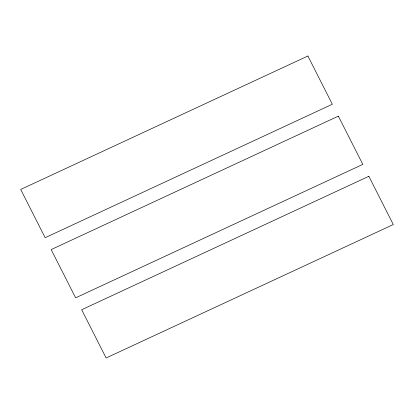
<?xml version="1.0" encoding="UTF-8"?>
<svg xmlns="http://www.w3.org/2000/svg" width="414" height="414" viewBox="0 0 414 414"><rect width="100%" height="100%" fill="white"/><g stroke="black" fill="none" stroke-linecap="round" stroke-linejoin="round"><path stroke-width="0.62" d="M307.887 56.009L20.7 189.452L45.152 237.703L332.339 104.261L307.887 56.009M338.357 116.137L51.17 249.58L75.622 297.832L362.809 164.389L338.357 116.137M368.848 176.297L81.662 309.739L106.113 357.991L393.3 224.548L368.848 176.297"/></g></svg>
